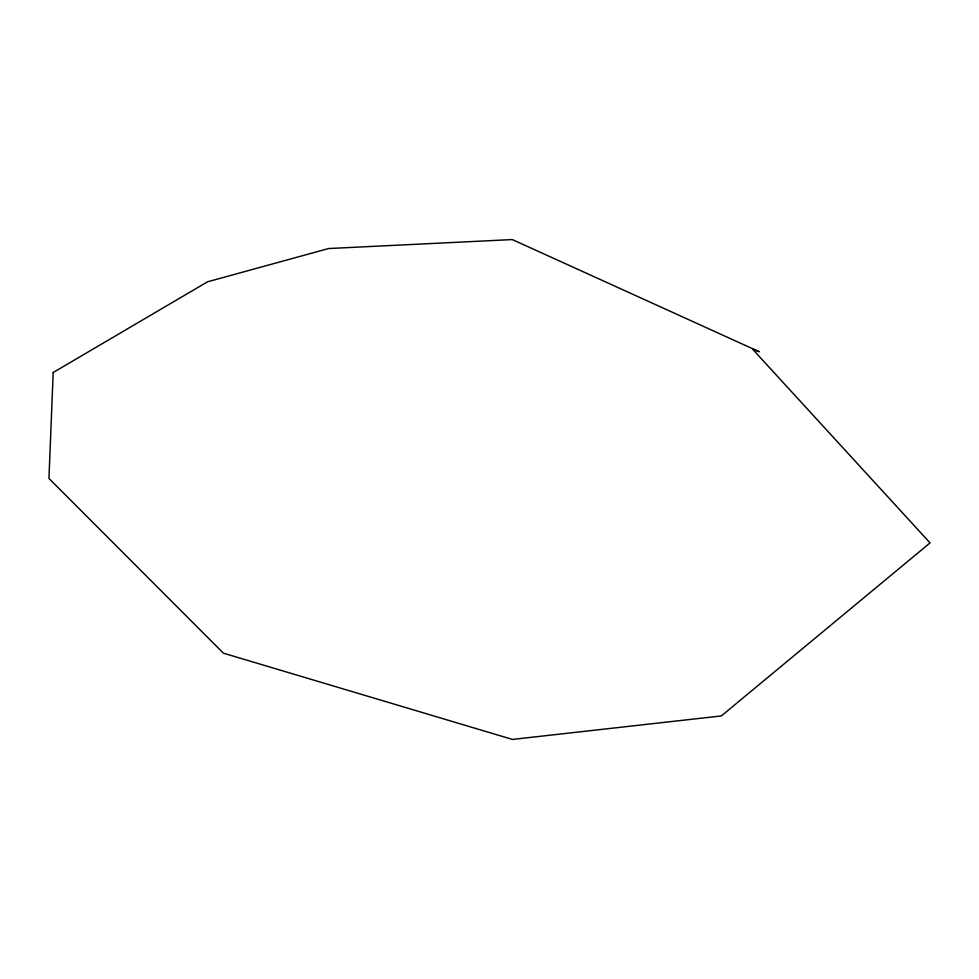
<?xml version="1.0" encoding="UTF-8"?>
<svg xmlns="http://www.w3.org/2000/svg" width="979" height="979" viewBox="0 0 979 979"><rect width="100%" height="100%" fill="white"/><g stroke="black" fill="none" stroke-linecap="round" stroke-linejoin="round"><path stroke-width="1.47" d="M53.196 372.497L48.95 478.437L223.396 653.164L512.445 739.426L721.339 715.943L930.05 542.904L752.618 349.209L759.276 351.73L512.323 239.574L328.565 248.544L207.536 281.805L53.196 372.497"/></g></svg>
